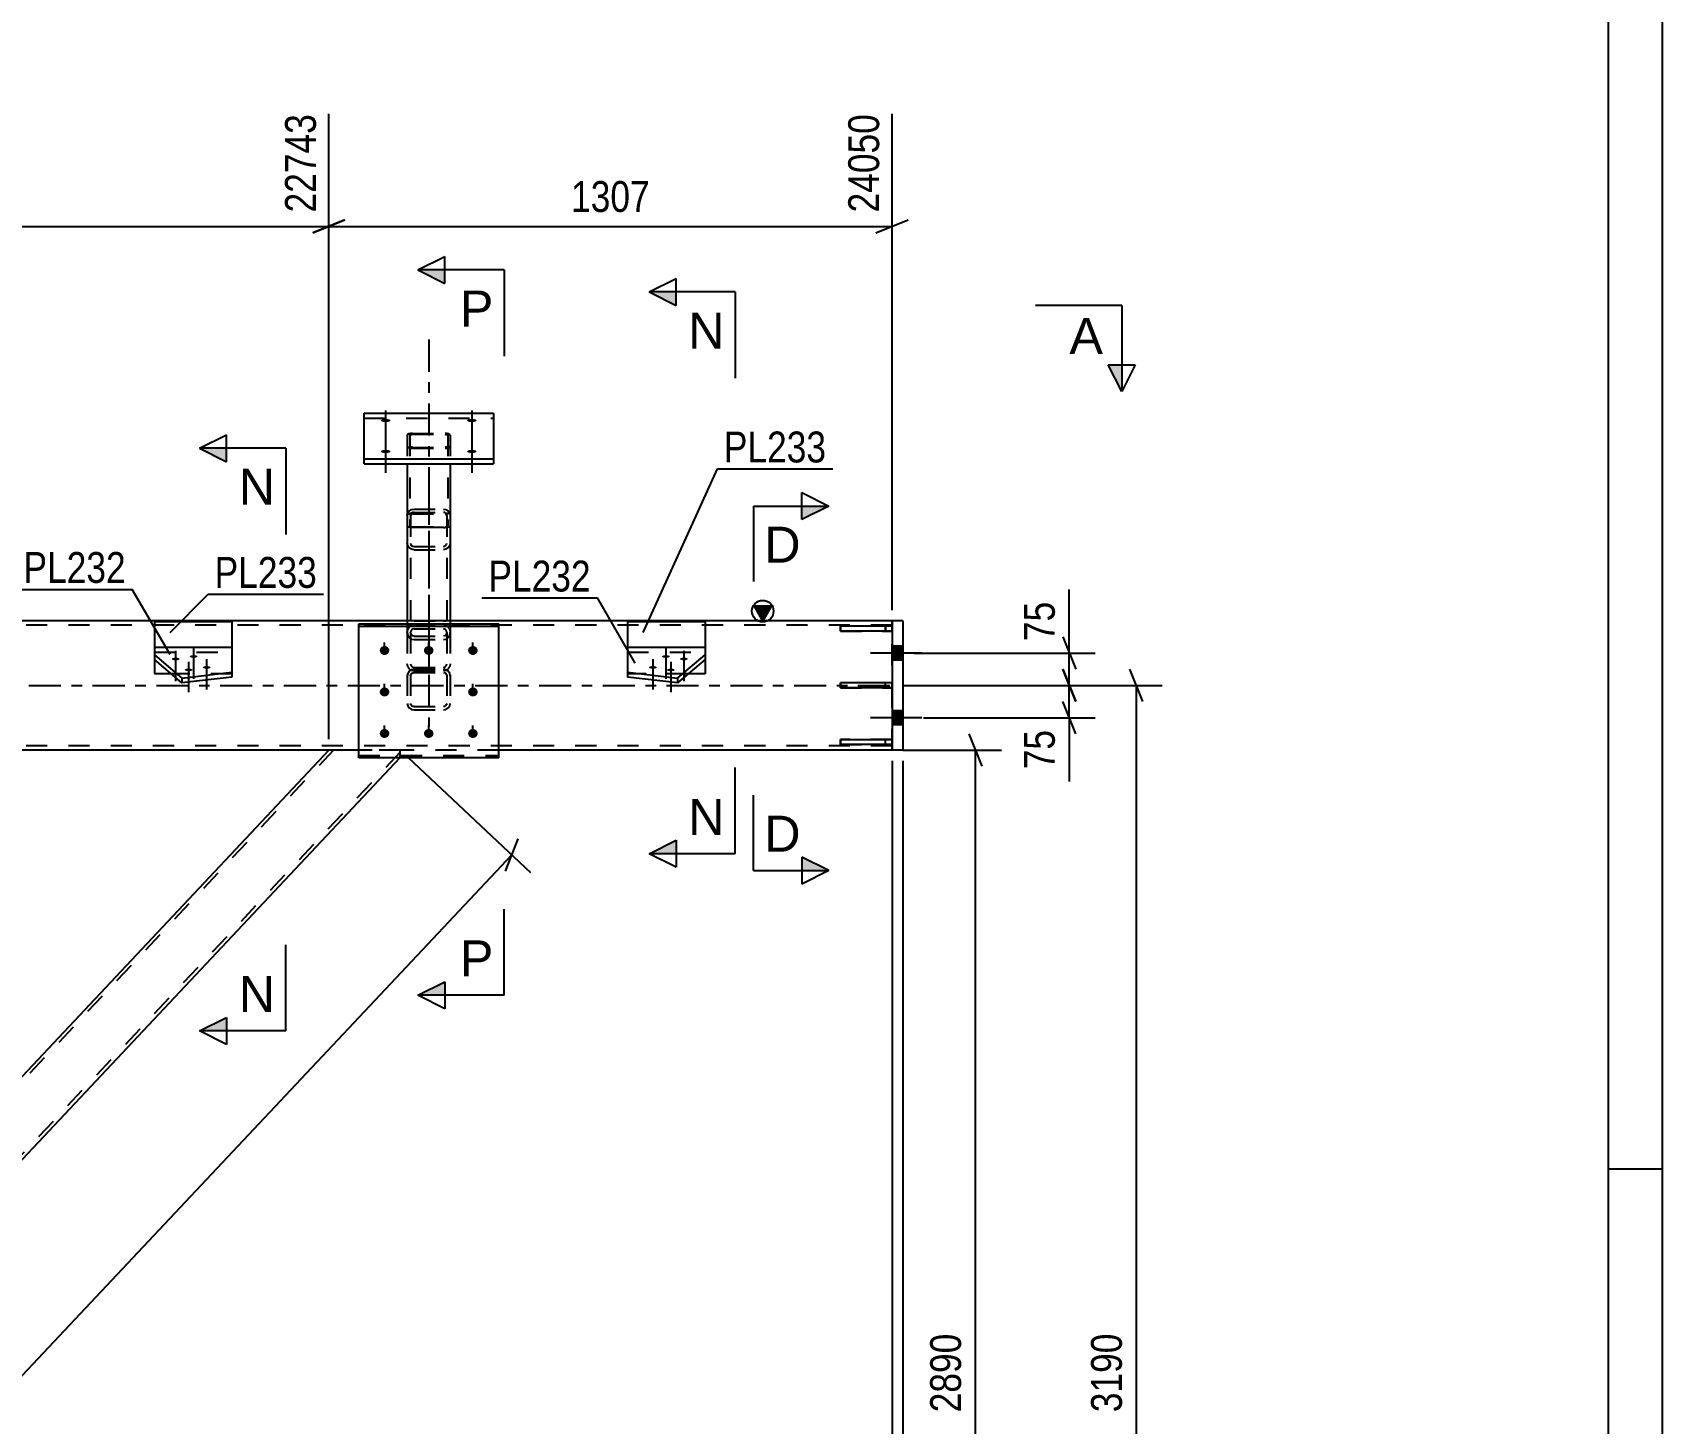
# Model space of a CAD drawing. Header units: millimetres. Extents: x -174 to 1015, y -641 to 200.
# Drawn here: x 864.1 to 1015.4, y -68.5 to 60.6 of the extents above; entities that cross this region are included whole.
import ezdxf

# ---------------------------------------------------------------- set-up
doc = ezdxf.new("R2010")
doc.units = ezdxf.units.MM
doc.linetypes.add('DXK_LINE_DOT2', pattern=[3.9198, 1.9599, -1.9599])
doc.linetypes.add('DXK_LINE_DOT3', pattern=[5.9187, 2.979, -0.9799, 0.9799, -0.9799])
doc.styles.add('Arial', font='ARIAL.TTF', dxfattribs={"height": 0.2})
doc.styles.add('Arial Narrow', font='ARIALN.TTF', dxfattribs={"height": 0.2})

# ---------------------------------------------------------------- blocks, each defined once
blk = doc.blocks.new('Unknown-814735029-1163')
at = {"color": 5, "linetype": 'Continuous'}
for p, q in [((1015.39, -640.88), (1015.39, 200.12)), ((1010.39, -635.88), (1010.39, 195.12)), ((1015.39, -44.88), (1010.39, -44.88))]:
    blk.add_line(p, q, dxfattribs=at)
blk = doc.blocks.new('Bolt-814735029-5275 - 5257')
at = {"linetype": 'Continuous'}
for points in [[(943.9, 3.66), (943.9, 2.34), (944.9, 2.34), (944.9, 3.66)], [(943.9, 3.66), (943.9, 2.34), (944.9, 2.34), (944.9, 3.66)], [(943.9, -2.34), (943.9, -3.66), (944.9, -3.66), (944.9, -2.34)], [(943.9, -2.34), (943.9, -3.66), (944.9, -3.66), (944.9, -2.34)]]:
    blk.add_hatch(color=1, dxfattribs=at).paths.add_polyline_path(points)
at = {"color": 1, "linetype": 'Continuous'}
for p, q in [((944.9, 3.66), (943.9, 3.66)), ((944.9, 3.66), (943.9, 3.66)), ((946.66, 3), (941.9, 3)), ((946.66, 3), (941.9, 3)), ((944.9, 2.34), (943.9, 2.34)), ((944.9, 2.34), (943.9, 2.34)), ((946.66, -3), (941.9, -3)), ((946.66, -3), (941.9, -3)), ((944.9, -2.34), (943.9, -2.34)), ((944.9, -2.34), (943.9, -2.34)), ((944.9, -3.66), (943.9, -3.66)), ((944.9, -3.66), (943.9, -3.66))]:
    blk.add_line(p, q, dxfattribs=at)
blk = doc.blocks.new('Part-814735029-5341 - 5257')
at = {"linetype": 'Continuous'}
blk.add_hatch(color=2, dxfattribs=at).paths.add_polyline_path([(931.9, 6), (931.1, 7.4), (932.7, 7.4)])
at = {"color": 2, "linetype": 'Continuous'}
for p, q in [((931.9, 6), (931.1, 7.4)), ((931.1, 7.4), (932.7, 7.4)), ((932.7, 7.4), (931.9, 6)), ((943.9, 6), (-18.1, 6)), ((894.4, -6), (667.4, -6)), ((943.9, -6), (907.4, -6))]:
    blk.add_line(p, q, dxfattribs=at)
at = {"color": 7, "linetype": 'DXK_LINE_DOT2'}
for p, q in [((943.9, 5.6), (-18.1, 5.6)), ((943.9, -6), (943.9, 6)), ((943.9, -5.6), (-18.1, -5.6)), ((907.4, -6), (894.4, -6))]:
    blk.add_line(p, q, dxfattribs=at)
at = {"color": 7, "linetype": 'DXK_LINE_DOT3'}
blk.add_line((-18.1, 0), (943.9, 0), dxfattribs=at)
at = {"color": 2, "linetype": 'Continuous'}
blk.add_circle((931.9, 6.9), 1, dxfattribs=at)
blk = doc.blocks.new('Part-814735029-5342 - 5257')
at = {"color": 7, "linetype": 'DXK_LINE_DOT2'}
for p, q in [((943.9, -5.01), (939.1, -5.01)), ((939.1, -5.01), (939.1, -5.49)), ((939.1, -5.49), (943.9, -5.49)), ((943.3, -5.49), (943.3, -5.01)), ((943.9, -5.49), (943.9, -5.01))]:
    blk.add_line(p, q, dxfattribs=at)
blk = doc.blocks.new('Bolt-814735029-5278 - 5257')
at = {"linetype": 'Continuous'}
for points in [[(896.9, 24.44), (896.81, 24.44), (896.72, 24.45), (896.64, 24.47), (896.57, 24.49), (896.52, 24.52), (896.48, 24.54), (896.46, 24.57), (896.46, 24.61), (896.48, 24.64), (896.52, 24.67), (896.57, 24.69), (896.64, 24.71), (896.72, 24.73), (896.81, 24.74), (896.9, 24.74), (896.99, 24.74), (897.08, 24.73), (897.16, 24.71), (897.23, 24.69), (897.28, 24.67), (897.32, 24.64), (897.34, 24.61), (897.34, 24.57), (897.32, 24.54), (897.28, 24.52), (897.23, 24.49), (897.16, 24.47), (897.08, 24.45), (896.99, 24.44)], [(896.9, 21.57), (896.81, 21.57), (896.72, 21.58), (896.64, 21.6), (896.57, 21.62), (896.52, 21.64), (896.48, 21.67), (896.46, 21.7), (896.46, 21.73), (896.48, 21.76), (896.52, 21.79), (896.57, 21.82), (896.64, 21.84), (896.72, 21.85), (896.81, 21.86), (896.9, 21.87), (896.99, 21.86), (897.08, 21.85), (897.16, 21.84), (897.23, 21.82), (897.28, 21.79), (897.32, 21.76), (897.34, 21.73), (897.34, 21.7), (897.32, 21.67), (897.28, 21.64), (897.23, 21.62), (897.16, 21.6), (897.08, 21.58), (896.99, 21.57)]]:
    blk.add_hatch(color=1, dxfattribs=at).paths.add_polyline_path(points)
at = {"color": 1, "linetype": 'Continuous'}
for p, q in [((896.9, 25.53), (896.9, 22.6)), ((896.9, 22.66), (896.9, 19.73))]:
    blk.add_line(p, q, dxfattribs=at)
blk = doc.blocks.new('Part-814735029-5343 - 5257')
at = {"color": 7, "linetype": 'DXK_LINE_DOT2'}
for p, q in [((943.9, 5.51), (939.1, 5.51)), ((939.1, 5.51), (939.1, 5.03)), ((939.1, 5.03), (943.9, 5.03)), ((943.3, 5.51), (943.3, 5.03)), ((943.9, 5.03), (943.9, 5.51))]:
    blk.add_line(p, q, dxfattribs=at)
blk = doc.blocks.new('Bolt-814735029-5279 - 5257')
at = {"linetype": 'Continuous'}
for points in [[(896.8, 3.66), (896.89, 3.65), (896.98, 3.63), (897.06, 3.58), (897.13, 3.53), (897.18, 3.46), (897.22, 3.38), (897.24, 3.29), (897.24, 3.21), (897.22, 3.12), (897.18, 3.04), (897.13, 2.97), (897.06, 2.92), (896.98, 2.87), (896.89, 2.85), (896.8, 2.84), (896.71, 2.85), (896.62, 2.87), (896.54, 2.92), (896.47, 2.97), (896.42, 3.04), (896.38, 3.12), (896.36, 3.21), (896.36, 3.29), (896.38, 3.38), (896.42, 3.46), (896.47, 3.53), (896.54, 3.58), (896.62, 3.63), (896.71, 3.65)], [(900.9, 3.66), (900.99, 3.65), (901.08, 3.63), (901.16, 3.58), (901.23, 3.53), (901.28, 3.46), (901.32, 3.38), (901.34, 3.29), (901.34, 3.21), (901.32, 3.12), (901.28, 3.04), (901.23, 2.97), (901.16, 2.92), (901.08, 2.87), (900.99, 2.85), (900.9, 2.84), (900.81, 2.85), (900.72, 2.87), (900.64, 2.92), (900.57, 2.97), (900.52, 3.04), (900.48, 3.12), (900.46, 3.21), (900.46, 3.29), (900.48, 3.38), (900.52, 3.46), (900.57, 3.53), (900.64, 3.58), (900.72, 3.63), (900.81, 3.65)], [(905, 3.66), (905.09, 3.65), (905.18, 3.63), (905.26, 3.58), (905.33, 3.53), (905.38, 3.46), (905.42, 3.38), (905.44, 3.29), (905.44, 3.21), (905.42, 3.12), (905.38, 3.04), (905.33, 2.97), (905.26, 2.92), (905.18, 2.87), (905.09, 2.85), (905, 2.84), (904.91, 2.85), (904.82, 2.87), (904.74, 2.92), (904.67, 2.97), (904.62, 3.04), (904.58, 3.12), (904.56, 3.21), (904.56, 3.29), (904.58, 3.38), (904.62, 3.46), (904.67, 3.53), (904.74, 3.58), (904.82, 3.63), (904.91, 3.65)], [(896.8, -0.19), (896.89, -0.2), (896.98, -0.22), (897.06, -0.27), (897.13, -0.33), (897.18, -0.4), (897.22, -0.47), (897.24, -0.56), (897.24, -0.65), (897.22, -0.73), (897.18, -0.81), (897.13, -0.88), (897.06, -0.94), (896.98, -0.98), (896.89, -1.01), (896.8, -1.02), (896.71, -1.01), (896.62, -0.98), (896.54, -0.94), (896.47, -0.88), (896.42, -0.81), (896.38, -0.73), (896.36, -0.65), (896.36, -0.56), (896.38, -0.47), (896.42, -0.4), (896.47, -0.33), (896.54, -0.27), (896.62, -0.22), (896.71, -0.2)], [(905, -0.19), (905.09, -0.2), (905.18, -0.22), (905.26, -0.27), (905.33, -0.33), (905.38, -0.4), (905.42, -0.47), (905.44, -0.56), (905.44, -0.65), (905.42, -0.73), (905.38, -0.81), (905.33, -0.88), (905.26, -0.94), (905.18, -0.98), (905.09, -1.01), (905, -1.02), (904.91, -1.01), (904.82, -0.98), (904.74, -0.94), (904.67, -0.88), (904.62, -0.81), (904.58, -0.73), (904.56, -0.65), (904.56, -0.56), (904.58, -0.47), (904.62, -0.4), (904.67, -0.33), (904.74, -0.27), (904.82, -0.22), (904.91, -0.2)], [(896.8, -4.04), (896.89, -4.05), (896.98, -4.08), (897.06, -4.12), (897.13, -4.18), (897.18, -4.25), (897.22, -4.33), (897.24, -4.41), (897.24, -4.5), (897.22, -4.58), (897.18, -4.66), (897.13, -4.73), (897.06, -4.79), (896.98, -4.83), (896.89, -4.86), (896.8, -4.87), (896.71, -4.86), (896.62, -4.83), (896.54, -4.79), (896.47, -4.73), (896.42, -4.66), (896.38, -4.58), (896.36, -4.5), (896.36, -4.41), (896.38, -4.33), (896.42, -4.25), (896.47, -4.18), (896.54, -4.12), (896.62, -4.08), (896.71, -4.05)], [(900.9, -4.04), (900.99, -4.05), (901.08, -4.08), (901.16, -4.12), (901.23, -4.18), (901.28, -4.25), (901.32, -4.33), (901.34, -4.41), (901.34, -4.5), (901.32, -4.58), (901.28, -4.66), (901.23, -4.73), (901.16, -4.79), (901.08, -4.83), (900.99, -4.86), (900.9, -4.87), (900.81, -4.86), (900.72, -4.83), (900.64, -4.79), (900.57, -4.73), (900.52, -4.66), (900.48, -4.58), (900.46, -4.5), (900.46, -4.41), (900.48, -4.33), (900.52, -4.25), (900.57, -4.18), (900.64, -4.12), (900.72, -4.08), (900.81, -4.05)], [(905, -4.04), (905.09, -4.05), (905.18, -4.08), (905.26, -4.12), (905.33, -4.18), (905.38, -4.25), (905.42, -4.33), (905.44, -4.41), (905.44, -4.5), (905.42, -4.58), (905.38, -4.66), (905.33, -4.73), (905.26, -4.79), (905.18, -4.83), (905.09, -4.86), (905, -4.87), (904.91, -4.86), (904.82, -4.83), (904.74, -4.79), (904.67, -4.73), (904.62, -4.66), (904.58, -4.58), (904.56, -4.5), (904.56, -4.41), (904.58, -4.33), (904.62, -4.25), (904.67, -4.18), (904.74, -4.12), (904.82, -4.08), (904.91, -4.05)]]:
    blk.add_hatch(color=1, dxfattribs=at).paths.add_polyline_path(points)
at = {"color": 1, "linetype": 'Continuous'}
for p, q in [((896.8, 2.85), (896.8, 3.99)), ((900.9, 2.85), (900.9, 3.99)), ((905, 2.85), (905, 3.99)), ((896.8, -1), (896.8, 0.14)), ((905, -1), (905, 0.14)), ((896.8, -4.85), (896.8, -3.72)), ((900.9, -4.85), (900.9, -3.72)), ((905, -4.85), (905, -3.72))]:
    blk.add_line(p, q, dxfattribs=at)
blk = doc.blocks.new('Part-814735029-5368 - 5257')
at = {"color": 2, "linetype": 'Continuous'}
for p, q in [((894.4, 5.72), (907.4, 5.72)), ((894.4, -6.71), (894.4, 5.72)), ((894.4, 5.51), (907.4, 5.51)), ((907.4, -6.71), (907.4, 5.72)), ((907.4, -6.71), (894.4, -6.71))]:
    blk.add_line(p, q, dxfattribs=at)
at = {"color": 7, "linetype": 'DXK_LINE_DOT2'}
blk.add_line((894.4, -6.49), (907.4, -6.49), dxfattribs=at)
blk = doc.blocks.new('Part-814735029-5344 - 5257')
at = {"color": 7, "linetype": 'DXK_LINE_DOT2'}
for p, q in [((943.9, 0.25), (939.1, 0.25)), ((939.1, 0.25), (939.1, -0.23)), ((943.3, -0.23), (943.3, 0.25)), ((943.9, -0.23), (943.9, 0.25)), ((939.1, -0.23), (943.9, -0.23))]:
    blk.add_line(p, q, dxfattribs=at)
blk = doc.blocks.new('Part-814735029-5345 - 5257')
at = {"color": 2, "linetype": 'Continuous'}
for p, q in [((939.1, -5.01), (943.9, -5.01)), ((939.1, -5.49), (939.1, -5.01)), ((943.9, -5.49), (939.1, -5.49)), ((943.9, -5.01), (943.9, -5.49))]:
    blk.add_line(p, q, dxfattribs=at)
at = {"color": 7, "linetype": 'DXK_LINE_DOT2'}
blk.add_line((943.3, -5.49), (943.3, -5.01), dxfattribs=at)
blk = doc.blocks.new('Part-814735029-5346 - 5257')
at = {"color": 2, "linetype": 'Continuous'}
for p, q in [((943.9, 5.51), (939.1, 5.51)), ((939.1, 5.03), (939.1, 5.51)), ((943.9, 5.03), (939.1, 5.03)), ((943.9, 5.51), (943.9, 5.03))]:
    blk.add_line(p, q, dxfattribs=at)
at = {"color": 7, "linetype": 'DXK_LINE_DOT2'}
blk.add_line((943.3, 5.03), (943.3, 5.51), dxfattribs=at)
blk = doc.blocks.new('Part-814735029-5347 - 5257')
at = {"color": 2, "linetype": 'Continuous'}
for p, q in [((943.9, 0.25), (939.1, 0.25)), ((939.1, -0.23), (939.1, 0.25)), ((943.9, 0.25), (943.9, -0.23)), ((943.9, -0.23), (939.1, -0.23))]:
    blk.add_line(p, q, dxfattribs=at)
at = {"color": 7, "linetype": 'DXK_LINE_DOT2'}
blk.add_line((943.3, -0.23), (943.3, 0.25), dxfattribs=at)
blk = doc.blocks.new('Part-814735029-5365 - 5257')
at = {"color": 2, "linetype": 'Continuous'}
for p, q in [((875.44, 5.89), (875.44, 3.53)), ((882.64, 5.89), (875.44, 5.89)), ((882.64, 5.89), (882.64, 3.53)), ((875.44, 2.4), (875.44, 1.09)), ((876.99, 1.09), (875.44, 1.09))]:
    blk.add_line(p, q, dxfattribs=at)
at = {"color": 7, "linetype": 'DXK_LINE_DOT2'}
for p, q in [((875.44, 3.53), (875.44, 2.4)), ((882.64, 3.53), (882.64, 1.09)), ((882.64, 1.09), (876.99, 1.09))]:
    blk.add_line(p, q, dxfattribs=at)
blk = doc.blocks.new('Part-814735029-5369 - 5257')
at = {"color": 7, "linetype": 'DXK_LINE_DOT3'}
blk.add_line((900.9, 17.9), (900.9, 0.7), dxfattribs=at)
at = {"color": 7, "linetype": 'DXK_LINE_DOT2'}
for p, q in [((898.9, 15.76), (898.95, 15.99)), ((898.9, 15.76), (898.9, 14.81)), ((898.95, 15.99), (899.09, 16.19)), ((899.09, 16.19), (899.29, 16.32)), ((899.24, 15.88), (899.22, 15.76)), ((899.22, 15.76), (899.22, 4.93)), ((899.31, 15.98), (899.24, 15.88)), ((899.29, 16.32), (899.54, 16.36)), ((899.42, 16.04), (899.31, 15.98)), ((899.54, 16.06), (899.42, 16.04)), ((899.54, 16.36), (902.26, 16.36)), ((899.54, 16.06), (902.26, 16.06)), ((902.26, 16.36), (902.5, 16.32)), ((902.38, 16.04), (902.26, 16.06)), ((902.49, 15.98), (902.38, 16.04)), ((902.55, 15.88), (902.49, 15.98)), ((902.5, 16.32), (902.71, 16.19)), ((902.58, 15.76), (902.55, 15.88)), ((902.58, 15.76), (902.58, 4.93)), ((902.71, 16.19), (902.85, 15.99)), ((902.85, 15.99), (902.9, 15.76)), ((902.9, 15.76), (902.9, 14.81)), ((898.95, 12.98), (898.9, 13.21)), ((899.09, 12.78), (898.95, 12.98)), ((899.29, 12.65), (899.09, 12.78)), ((899.22, 13.21), (899.24, 13.09)), ((899.24, 13.09), (899.31, 12.99)), ((899.54, 12.6), (899.29, 12.65)), ((899.31, 12.99), (899.42, 12.93)), ((899.42, 12.93), (899.54, 12.91)), ((899.54, 12.91), (902.26, 12.91)), ((899.54, 12.6), (902.26, 12.6)), ((902.26, 12.91), (902.38, 12.93)), ((902.5, 12.65), (902.26, 12.6)), ((902.38, 12.93), (902.49, 12.99)), ((902.49, 12.99), (902.5, 13.02)), ((902.5, 13.02), (902.55, 13.09)), ((902.71, 12.78), (902.5, 12.65)), ((902.55, 13.09), (902.58, 13.21)), ((902.85, 12.98), (902.71, 12.78)), ((902.9, 13.21), (902.85, 12.98)), ((902.9, 6), (898.9, 6)), ((898.9, 6), (898.9, 4.93)), ((898.9, 4.93), (898.95, 4.67)), ((899.24, 4.8), (899.22, 4.93)), ((899.54, 6), (899.29, 6)), ((899.54, 4.59), (899.42, 4.62)), ((899.54, 6), (902.26, 6)), ((899.54, 4.59), (902.26, 4.59)), ((902.26, 6), (902.5, 6)), ((902.38, 4.62), (902.26, 4.59)), ((902.58, 4.93), (902.55, 4.8)), ((902.85, 4.67), (902.9, 4.93)), ((902.9, 6), (902.9, 4.93)), ((899.29, 4.31), (899.54, 4.25)), ((899.54, 4.25), (902.26, 4.25)), ((902.26, 4.25), (902.5, 4.31))]:
    blk.add_line(p, q, dxfattribs=at)
at = {"color": 2, "linetype": 'Continuous'}
for p, q in [((898.9, 14.81), (898.9, 6)), ((902.9, 14.81), (902.9, 6))]:
    blk.add_line(p, q, dxfattribs=at)
at = {"color": 7, "linetype": 'DXK_LINE_DOT2'}
for centre, radius, start, end in [((899.57, 4.91), 0.662, 200.7614, 245.6834), ((899.55, 4.92), 0.331, 200.7614, 245.6834), ((902.25, 4.92), 0.331, 294.3166, 339.2386), ((902.23, 4.91), 0.662, 294.3166, 339.2386)]:
    blk.add_arc(centre, radius, start, end, dxfattribs=at)
blk = doc.blocks.new('Part-814735029-5415 - 5257')
at = {"color": 7, "linetype": 'DXK_LINE_DOT3'}
blk.add_line((900.9, 6.89), (900.9, -3.8), dxfattribs=at)
at = {"color": 7, "linetype": 'DXK_LINE_DOT2'}
for p, q in [((898.9, 4.92), (898.95, 5.18)), ((898.9, 4.92), (898.9, -1.66)), ((899.24, 5.05), (899.22, 4.92)), ((899.22, 4.92), (899.22, -1.66)), ((899.29, 5.55), (899.54, 5.6)), ((899.54, 5.26), (899.42, 5.23)), ((899.54, 5.6), (902.26, 5.6)), ((899.54, 5.26), (902.26, 5.26)), ((902.26, 5.6), (902.5, 5.55)), ((902.38, 5.23), (902.26, 5.26)), ((902.58, 4.92), (902.55, 5.05)), ((902.58, 4.92), (902.58, -1.66)), ((902.85, 5.18), (902.9, 4.92)), ((902.9, 4.92), (902.9, -1.66)), ((898.95, 1.76), (898.9, 2.02)), ((899.22, 2.02), (899.24, 1.89)), ((899.42, 1.71), (899.54, 1.68)), ((899.54, 1.68), (902.26, 1.68)), ((902.26, 1.68), (902.38, 1.71)), ((902.55, 1.89), (902.58, 2.02)), ((902.9, 2.02), (902.85, 1.76)), ((898.95, 1.12), (898.9, 0.89)), ((899.09, 1.32), (898.95, 1.12)), ((899.29, 1.45), (899.09, 1.32)), ((899.22, 0.89), (899.24, 1.01)), ((899.24, 1.01), (899.31, 1.11)), ((899.54, 1.5), (899.29, 1.45)), ((899.54, 1.34), (899.29, 1.4)), ((899.31, 1.11), (899.42, 1.17)), ((899.42, 1.17), (899.54, 1.2)), ((899.54, 1.5), (902.26, 1.5)), ((899.54, 1.34), (902.26, 1.34)), ((899.54, 1.2), (902.26, 1.2)), ((902.5, 1.45), (902.26, 1.5)), ((902.5, 1.4), (902.26, 1.34)), ((902.26, 1.2), (902.38, 1.17)), ((902.38, 1.17), (902.49, 1.11)), ((902.49, 1.11), (902.55, 1.01)), ((902.71, 1.32), (902.5, 1.45)), ((902.55, 1.01), (902.58, 0.89)), ((902.85, 1.12), (902.71, 1.32)), ((902.9, 0.89), (902.85, 1.12)), ((898.9, -1.66), (898.95, -1.89)), ((898.95, -1.89), (899.09, -2.09)), ((899.09, -2.09), (899.29, -2.22)), ((899.24, -1.78), (899.22, -1.66)), ((899.31, -1.87), (899.24, -1.78)), ((899.29, -2.22), (899.54, -2.26)), ((899.42, -1.94), (899.31, -1.87)), ((899.54, -1.96), (899.42, -1.94)), ((899.54, -1.96), (902.26, -1.96)), ((899.54, -2.26), (902.26, -2.26)), ((902.38, -1.94), (902.26, -1.96)), ((902.26, -2.26), (902.5, -2.22)), ((902.49, -1.87), (902.38, -1.94)), ((902.55, -1.78), (902.49, -1.87)), ((902.5, -2.22), (902.71, -2.09)), ((902.58, -1.66), (902.55, -1.78)), ((902.71, -2.09), (902.85, -1.89)), ((902.85, -1.89), (902.9, -1.66))]:
    blk.add_line(p, q, dxfattribs=at)
for centre, radius, start, end in [((899.57, 4.95), 0.662, 114.32, 159.2417), ((899.55, 4.93), 0.331, 114.32, 159.2417), ((902.24, 4.93), 0.331, 20.7583, 65.68), ((902.23, 4.95), 0.662, 20.7583, 65.68), ((899.57, 2), 0.662, 200.7583, 245.68), ((899.55, 2.01), 0.331, 200.7583, 245.68), ((902.24, 2.01), 0.331, 294.32, 339.2417), ((902.23, 2), 0.662, 294.32, 339.2417)]:
    blk.add_arc(centre, radius, start, end, dxfattribs=at)
blk = doc.blocks.new('Part-814735029-5870 - 5257')
at = {"color": 2, "linetype": 'Continuous'}
for p, q in [((919.35, 5.89), (919.35, 3.53)), ((926.55, 5.89), (919.35, 5.89)), ((926.55, 5.89), (926.55, 3.53)), ((926.55, 2.4), (926.55, 1.09)), ((926.55, 1.09), (925, 1.09))]:
    blk.add_line(p, q, dxfattribs=at)
at = {"color": 7, "linetype": 'DXK_LINE_DOT2'}
for p, q in [((919.35, 3.53), (919.35, 1.09)), ((926.55, 3.53), (926.55, 2.4)), ((925, 1.09), (919.35, 1.09))]:
    blk.add_line(p, q, dxfattribs=at)
blk = doc.blocks.new('Part-814735029-5494 - 5257')
at = {"color": 7, "linetype": 'DXK_LINE_DOT2'}
for p, q in [((892.07, -6), (783.54, -121.41)), ((898.26, -6), (891.63, -6)), ((898.26, -6.66), (898.26, -6)), ((898.26, -6.19), (789.73, -121.6)), ((898.26, -6.66), (898.21, -6.71)), ((840.9, -59.95), (837.28, -63.8)), ((790.17, -121.6), (783.54, -121.6))]:
    blk.add_line(p, q, dxfattribs=at)
at = {"color": 2, "linetype": 'Continuous'}
for p, q in [((891.63, -6), (840.9, -59.95)), ((898.21, -6.71), (790.17, -121.6)), ((837.28, -63.8), (783.54, -120.94)), ((783.54, -121.6), (783.54, -120.94))]:
    blk.add_line(p, q, dxfattribs=at)
blk = doc.blocks.new('Part-814735029-7439 - 5257')
at = {"color": 7, "linetype": 'DXK_LINE_DOT3'}
blk.add_line((900.9, 32.1), (900.9, 5.93), dxfattribs=at)
at = {"color": 7, "linetype": 'DXK_LINE_DOT2'}
for p, q in [((898.94, 23.29), (898.9, 23.23)), ((898.9, 23.23), (898.9, 20.58)), ((899.04, 23.34), (898.94, 23.29)), ((899.2, 23.38), (899.04, 23.34)), ((899.14, 23.23), (899.16, 23.26)), ((899.14, 23.23), (899.14, 14.81)), ((899.16, 23.26), (899.21, 23.28)), ((899.38, 23.39), (899.2, 23.38)), ((899.21, 23.28), (899.29, 23.3)), ((899.29, 23.3), (899.38, 23.31)), ((899.38, 23.39), (902.42, 23.39)), ((899.38, 23.31), (902.42, 23.31)), ((902.6, 23.38), (902.42, 23.39)), ((902.42, 23.31), (902.51, 23.3)), ((902.51, 23.3), (902.59, 23.28)), ((902.59, 23.28), (902.64, 23.26)), ((902.76, 23.34), (902.6, 23.38)), ((902.64, 23.26), (902.66, 23.23)), ((902.66, 23.23), (902.66, 14.81)), ((902.86, 23.29), (902.76, 23.34)), ((902.9, 23.23), (902.86, 23.29)), ((902.9, 23.23), (902.9, 20.58)), ((898.9, 22.19), (898.94, 22.12)), ((898.94, 22.12), (899.04, 22.07)), ((899.04, 22.07), (899.2, 22.03)), ((899.16, 22.15), (899.14, 22.19)), ((899.21, 22.13), (899.16, 22.15)), ((899.2, 22.03), (899.38, 22.02)), ((899.29, 22.11), (899.21, 22.13)), ((899.38, 22.1), (899.29, 22.11)), ((899.38, 22.1), (902.42, 22.1)), ((899.38, 22.02), (902.42, 22.02)), ((902.51, 22.11), (902.42, 22.1)), ((902.42, 22.02), (902.6, 22.03)), ((902.59, 22.13), (902.51, 22.11)), ((902.64, 22.15), (902.59, 22.13)), ((902.6, 22.03), (902.76, 22.07)), ((902.66, 22.19), (902.64, 22.15)), ((902.76, 22.07), (902.86, 22.12)), ((902.86, 22.12), (902.9, 22.19)), ((898.9, 15.85), (898.94, 15.91)), ((898.94, 15.91), (899.04, 15.97)), ((899.04, 15.97), (899.2, 16)), ((899.16, 15.88), (899.14, 15.85)), ((899.21, 15.91), (899.16, 15.88)), ((899.2, 16), (899.38, 16.01)), ((899.29, 15.93), (899.21, 15.91)), ((899.38, 15.93), (899.29, 15.93)), ((899.38, 16.01), (902.42, 16.01)), ((899.38, 15.93), (902.42, 15.93)), ((902.42, 16.01), (902.6, 16)), ((902.51, 15.93), (902.42, 15.93)), ((902.59, 15.91), (902.51, 15.93)), ((902.59, 15.91), (902.6, 15.9)), ((902.6, 16), (902.76, 15.97)), ((902.6, 15.9), (902.64, 15.88)), ((902.66, 15.85), (902.64, 15.88)), ((902.76, 15.97), (902.86, 15.91)), ((902.86, 15.91), (902.9, 15.85)), ((899.14, 14.81), (899.16, 14.78)), ((899.16, 14.78), (899.21, 14.75)), ((899.21, 14.75), (899.29, 14.73)), ((899.29, 14.73), (899.38, 14.73)), ((899.38, 14.73), (902.42, 14.73)), ((899.54, 14.65), (899.54, 14.65)), ((902.26, 14.65), (902.26, 14.65)), ((902.42, 14.73), (902.51, 14.73)), ((902.51, 14.73), (902.59, 14.75)), ((902.59, 14.75), (902.64, 14.78)), ((902.64, 14.78), (902.66, 14.81))]:
    blk.add_line(p, q, dxfattribs=at)
at = {"color": 2, "linetype": 'Continuous'}
for p, q in [((898.9, 20.58), (898.9, 14.81)), ((902.9, 20.58), (902.9, 14.81)), ((898.94, 14.75), (898.9, 14.81)), ((899.04, 14.69), (898.94, 14.75)), ((899.2, 14.66), (899.04, 14.69)), ((899.38, 14.65), (899.2, 14.66)), ((899.54, 14.65), (899.38, 14.65)), ((902.26, 14.65), (899.54, 14.65)), ((902.26, 14.65), (902.42, 14.65)), ((902.6, 14.66), (902.42, 14.65)), ((902.76, 14.69), (902.6, 14.66)), ((902.86, 14.75), (902.76, 14.69)), ((902.9, 14.81), (902.86, 14.75))]:
    blk.add_line(p, q, dxfattribs=at)
blk = doc.blocks.new('Part-814735029-5874 - 5257')
at = {"color": 2, "linetype": 'Continuous'}
for p, q in [((894.9, 20.58), (894.9, 25.27)), ((894.9, 25.27), (906.9, 25.27)), ((906.9, 25.27), (906.9, 20.58)), ((894.9, 21.03), (906.9, 21.03)), ((894.9, 20.58), (906.9, 20.58))]:
    blk.add_line(p, q, dxfattribs=at)
at = {"color": 7, "linetype": 'DXK_LINE_DOT2'}
blk.add_line((894.9, 24.82), (906.9, 24.82), dxfattribs=at)
blk = doc.blocks.new('Part-814735029-5585 - 5257')
at = {"color": 2, "linetype": 'Continuous'}
for p, q in [((944.9, 6), (943.9, 6)), ((943.9, 6), (943.9, -6)), ((944.9, 6), (944.9, -6)), ((944.9, -6), (943.9, -6))]:
    blk.add_line(p, q, dxfattribs=at)
blk = doc.blocks.new('Part-814735029-5865 - 5257')
at = {"color": 2, "linetype": 'Continuous'}
for p, q in [((882.64, 3.53), (875.44, 3.53)), ((875.44, 3.53), (875.44, 2.4)), ((882.64, 3.53), (882.64, 0.78)), ((875.44, 2.85), (878, 0.69)), ((878, 0.24), (875.44, 2.4)), ((878, 0.69), (882.64, 1.24)), ((882.64, 0.78), (878, 0.24)), ((878, 0.69), (878, 0.24))]:
    blk.add_line(p, q, dxfattribs=at)
at = {"color": 7, "linetype": 'DXK_LINE_DOT2'}
blk.add_line((875.44, 3.08), (882.64, 3.08), dxfattribs=at)
blk = doc.blocks.new('Bolt-814735029-5866 - 5257')
at = {"linetype": 'Continuous'}
for points in [[(877.41, 2.33), (877.34, 2.34), (877.27, 2.34), (877.2, 2.36), (877.15, 2.37), (877.1, 2.4), (877.07, 2.42), (877.06, 2.44), (877.06, 2.47), (877.07, 2.49), (877.1, 2.52), (877.15, 2.54), (877.2, 2.56), (877.27, 2.57), (877.34, 2.58), (877.41, 2.58), (877.49, 2.58), (877.56, 2.57), (877.63, 2.56), (877.68, 2.54), (877.73, 2.52), (877.76, 2.49), (877.77, 2.47), (877.77, 2.44), (877.76, 2.42), (877.73, 2.4), (877.68, 2.37), (877.63, 2.36), (877.56, 2.34), (877.49, 2.34)], [(878.62, 1.32), (878.55, 1.32), (878.47, 1.33), (878.41, 1.34), (878.35, 1.36), (878.31, 1.38), (878.28, 1.41), (878.26, 1.43), (878.26, 1.46), (878.28, 1.48), (878.31, 1.5), (878.35, 1.53), (878.41, 1.54), (878.47, 1.56), (878.55, 1.56), (878.62, 1.57), (878.7, 1.56), (878.77, 1.56), (878.83, 1.54), (878.89, 1.53), (878.93, 1.5), (878.96, 1.48), (878.98, 1.46), (878.98, 1.43), (878.96, 1.41), (878.93, 1.38), (878.89, 1.36), (878.83, 1.34), (878.77, 1.33), (878.7, 1.32)], [(879.08, 2.57), (879.01, 2.57), (878.93, 2.58), (878.87, 2.59), (878.81, 2.61), (878.77, 2.63), (878.74, 2.65), (878.72, 2.68), (878.72, 2.7), (878.74, 2.73), (878.77, 2.75), (878.81, 2.77), (878.87, 2.79), (878.93, 2.8), (879.01, 2.81), (879.08, 2.81), (879.16, 2.81), (879.23, 2.8), (879.29, 2.79), (879.35, 2.77), (879.39, 2.75), (879.42, 2.73), (879.44, 2.7), (879.44, 2.68), (879.42, 2.65), (879.39, 2.63), (879.35, 2.61), (879.29, 2.59), (879.23, 2.58), (879.16, 2.57)], [(880.29, 1.55), (880.21, 1.56), (880.14, 1.56), (880.08, 1.58), (880.02, 1.59), (879.98, 1.61), (879.95, 1.64), (879.93, 1.66), (879.93, 1.69), (879.95, 1.71), (879.98, 1.74), (880.02, 1.76), (880.08, 1.78), (880.14, 1.79), (880.21, 1.8), (880.29, 1.8), (880.36, 1.8), (880.43, 1.79), (880.5, 1.78), (880.56, 1.76), (880.6, 1.74), (880.63, 1.71), (880.65, 1.69), (880.65, 1.66), (880.63, 1.64), (880.6, 1.61), (880.56, 1.59), (880.5, 1.58), (880.43, 1.56), (880.36, 1.56)]]:
    blk.add_hatch(color=1, dxfattribs=at).paths.add_polyline_path(points)
at = {"color": 1, "linetype": 'Continuous'}
for p, q in [((877.41, 3.21), (877.41, 0.39)), ((879.08, 3.44), (879.08, 0.62)), ((878.62, 2.2), (878.62, -0.62)), ((880.29, 2.43), (880.29, -0.39))]:
    blk.add_line(p, q, dxfattribs=at)
blk = doc.blocks.new('Part-814735029-5867 - 5257')
at = {"color": 2, "linetype": 'Continuous'}
for p, q in [((926.55, 3.53), (919.35, 3.53)), ((919.35, 3.53), (919.35, 0.78)), ((926.55, 3.53), (926.55, 2.4)), ((923.99, 0.69), (926.55, 2.85)), ((926.55, 2.4), (923.99, 0.24)), ((919.35, 1.24), (923.99, 0.69)), ((923.99, 0.24), (919.35, 0.78)), ((923.99, 0.69), (923.99, 0.24))]:
    blk.add_line(p, q, dxfattribs=at)
at = {"color": 7, "linetype": 'DXK_LINE_DOT2'}
blk.add_line((919.35, 3.08), (926.55, 3.08), dxfattribs=at)
blk = doc.blocks.new('Bolt-814735029-5871 - 5257')
at = {"linetype": 'Continuous'}
for points in [[(921.7, 1.55), (921.63, 1.56), (921.56, 1.56), (921.49, 1.58), (921.44, 1.59), (921.39, 1.61), (921.36, 1.64), (921.34, 1.66), (921.34, 1.69), (921.36, 1.71), (921.39, 1.74), (921.44, 1.76), (921.49, 1.78), (921.56, 1.79), (921.63, 1.8), (921.7, 1.8), (921.78, 1.8), (921.85, 1.79), (921.91, 1.78), (921.97, 1.76), (922.01, 1.74), (922.05, 1.71), (922.06, 1.69), (922.06, 1.66), (922.05, 1.64), (922.01, 1.61), (921.97, 1.59), (921.91, 1.58), (921.85, 1.56), (921.78, 1.56)], [(922.91, 2.57), (922.84, 2.57), (922.76, 2.58), (922.7, 2.59), (922.64, 2.61), (922.6, 2.63), (922.57, 2.65), (922.55, 2.68), (922.55, 2.7), (922.57, 2.73), (922.6, 2.75), (922.64, 2.77), (922.7, 2.79), (922.76, 2.8), (922.84, 2.81), (922.91, 2.81), (922.98, 2.81), (923.06, 2.8), (923.12, 2.79), (923.18, 2.77), (923.22, 2.75), (923.25, 2.73), (923.27, 2.7), (923.27, 2.68), (923.25, 2.65), (923.22, 2.63), (923.18, 2.61), (923.12, 2.59), (923.06, 2.58), (922.98, 2.57)], [(923.37, 1.32), (923.3, 1.32), (923.22, 1.33), (923.16, 1.34), (923.1, 1.36), (923.06, 1.38), (923.03, 1.41), (923.01, 1.43), (923.01, 1.46), (923.03, 1.48), (923.06, 1.51), (923.1, 1.53), (923.16, 1.54), (923.22, 1.56), (923.3, 1.56), (923.37, 1.57), (923.44, 1.56), (923.52, 1.56), (923.58, 1.54), (923.64, 1.53), (923.68, 1.51), (923.71, 1.48), (923.73, 1.46), (923.73, 1.43), (923.71, 1.41), (923.68, 1.38), (923.64, 1.36), (923.58, 1.34), (923.52, 1.33), (923.44, 1.32)], [(924.58, 2.33), (924.5, 2.34), (924.43, 2.34), (924.37, 2.36), (924.31, 2.37), (924.27, 2.4), (924.23, 2.42), (924.22, 2.44), (924.22, 2.47), (924.23, 2.5), (924.27, 2.52), (924.31, 2.54), (924.37, 2.56), (924.43, 2.57), (924.5, 2.58), (924.58, 2.58), (924.65, 2.58), (924.72, 2.57), (924.79, 2.56), (924.84, 2.54), (924.89, 2.52), (924.92, 2.5), (924.94, 2.47), (924.94, 2.44), (924.92, 2.42), (924.89, 2.4), (924.84, 2.37), (924.79, 2.36), (924.72, 2.34), (924.65, 2.34)]]:
    blk.add_hatch(color=1, dxfattribs=at).paths.add_polyline_path(points)
at = {"color": 1, "linetype": 'Continuous'}
for p, q in [((922.91, 3.44), (922.91, 0.62)), ((924.58, 3.21), (924.58, 0.39)), ((921.7, 2.43), (921.7, -0.39)), ((923.37, 2.2), (923.37, -0.62))]:
    blk.add_line(p, q, dxfattribs=at)
blk = doc.blocks.new('Bolt-814735029-5891 - 5257')
at = {"linetype": 'Continuous'}
for points in [[(904.9, 24.44), (904.81, 24.44), (904.72, 24.45), (904.64, 24.47), (904.57, 24.49), (904.52, 24.52), (904.48, 24.54), (904.46, 24.57), (904.46, 24.61), (904.48, 24.64), (904.52, 24.67), (904.57, 24.69), (904.64, 24.71), (904.72, 24.73), (904.81, 24.74), (904.9, 24.74), (904.99, 24.74), (905.08, 24.73), (905.16, 24.71), (905.23, 24.69), (905.28, 24.67), (905.32, 24.64), (905.34, 24.61), (905.34, 24.57), (905.32, 24.54), (905.28, 24.52), (905.23, 24.49), (905.16, 24.47), (905.08, 24.45), (904.99, 24.44)], [(904.9, 21.57), (904.81, 21.57), (904.72, 21.58), (904.64, 21.6), (904.57, 21.62), (904.52, 21.64), (904.48, 21.67), (904.46, 21.7), (904.46, 21.73), (904.48, 21.76), (904.52, 21.79), (904.57, 21.82), (904.64, 21.84), (904.72, 21.85), (904.81, 21.86), (904.9, 21.87), (904.99, 21.86), (905.08, 21.85), (905.16, 21.84), (905.23, 21.82), (905.28, 21.79), (905.32, 21.76), (905.34, 21.73), (905.34, 21.7), (905.32, 21.67), (905.28, 21.64), (905.23, 21.62), (905.16, 21.6), (905.08, 21.58), (904.99, 21.57)]]:
    blk.add_hatch(color=1, dxfattribs=at).paths.add_polyline_path(points)
at = {"color": 1, "linetype": 'Continuous'}
for p, q in [((904.9, 25.53), (904.9, 22.6)), ((904.9, 22.66), (904.9, 19.73))]:
    blk.add_line(p, q, dxfattribs=at)
blk = doc.blocks.new('StraightDimension-814735029-6949 - 5257')
at = {"color": 7, "linetype": 'Continuous'}
for p, q in [((790.17, -5), (790.17, 57.54)), ((891.63, -5), (891.63, 53.04)), ((791.67, 43.2), (788.67, 42)), ((790.17, 42.6), (891.63, 42.6)), ((890.13, 42), (893.13, 43.2))]:
    blk.add_line(p, q, dxfattribs=at)
at = {"color": 0, "linetype": 'Continuous'}
blk.add_wipeout([(891.03, 53.64), (886.83, 53.64), (886.83, 43.3), (891.03, 43.3)], dxfattribs=at)
at = {"color": 0}
blk.add_wipeout([(845.16, 43.35), (845.16, 47.55), (836.64, 47.55), (836.64, 43.35)], dxfattribs=at)
at = {"color": 3, "linetype": 'Continuous', "style": 'Arial Narrow'}
blk.add_text('22743', height=2.863, rotation=90.0002, dxfattribs=at).set_placement((890.43, 43.9))
at = {"color": 3, "style": 'Arial Narrow'}
blk.add_text('2537', height=2.863, dxfattribs=at).set_placement((837.24, 43.95))
blk = doc.blocks.new('StraightDimension-814735029-6581 - 5257')
at = {"color": 7, "linetype": 'Continuous'}
for p, q in [((952.25, -7.5), (951.05, -4.5)), ((944.9, -6), (954.05, -6)), ((951.65, -121.6), (951.65, -6)), ((951.05, -120.1), (952.25, -123.1)), ((864.9, -121.6), (954.05, -121.6))]:
    blk.add_line(p, q, dxfattribs=at)
at = {"color": 0}
blk.add_wipeout([(950.9, -59.54), (946.7, -59.54), (946.7, -68.06), (950.9, -68.06)], dxfattribs=at)
at = {"color": 3, "style": 'Arial Narrow'}
blk.add_text('2890', height=2.863, rotation=90.0002, dxfattribs=at).set_placement((950.3, -67.46))
blk = doc.blocks.new('StraightDimension-814735029-6857 - 5257')
at = {"color": 7, "linetype": 'Continuous'}
for p, q in [((943.9, -7), (943.9, -85.35)), ((863.9, -120.6), (863.9, -80.1)), ((865.4, -82.35), (862.4, -83.55)), ((863.9, -82.95), (943.9, -82.95)), ((942.4, -83.55), (945.4, -82.35))]:
    blk.add_line(p, q, dxfattribs=at)
at = {"color": 0}
blk.add_wipeout([(908.16, -82.2), (908.16, -78), (899.64, -78), (899.64, -82.2)], dxfattribs=at)
at = {"color": 3, "style": 'Arial Narrow'}
blk.add_text('2000', height=2.863, dxfattribs=at).set_placement((900.24, -81.6))
blk = doc.blocks.new('StraightDimension-814735029-6009 - 5257')
at = {"color": 7, "linetype": 'Continuous'}
for p, q in [((898.99, -6.69), (910.35, -17.37)), ((908.01, -17.23), (909.2, -14.23)), ((800.18, -131.02), (908.6, -15.73)), ((790.89, -122.29), (801.93, -132.66)), ((800.77, -129.52), (799.59, -132.52))]:
    blk.add_line(p, q, dxfattribs=at)
at = {"color": 0}
blk.add_wipeout([(856.76, -69.76), (853.7, -66.88), (847.87, -73.08), (850.93, -75.96)], dxfattribs=at)
at = {"color": 3, "style": 'Arial Narrow'}
blk.add_text('3957', height=2.863, rotation=46.7591, dxfattribs=at).set_placement((850.91, -75.11))
blk = doc.blocks.new('StraightDimension-814735029-6940 - 5257')
at = {"color": 7, "linetype": 'Continuous'}
for p, q in [((891.63, -5), (891.63, 53.04)), ((943.9, 7), (943.9, 53.04)), ((893.13, 43.2), (890.13, 42)), ((891.63, 42.6), (943.9, 42.6)), ((942.4, 42), (945.4, 43.2))]:
    blk.add_line(p, q, dxfattribs=at)
at = {"color": 0, "linetype": 'Continuous'}
blk.add_wipeout([(943.3, 53.64), (939.1, 53.64), (939.1, 43.3), (943.3, 43.3)], dxfattribs=at)
at = {"color": 0}
blk.add_wipeout([(922.02, 43.35), (922.02, 47.55), (913.51, 47.55), (913.51, 43.35)], dxfattribs=at)
at = {"color": 3, "linetype": 'Continuous', "style": 'Arial Narrow'}
blk.add_text('24050', height=2.863, rotation=90.0002, dxfattribs=at).set_placement((942.7, 43.9))
at = {"color": 3, "style": 'Arial Narrow'}
blk.add_text('1307', height=2.863, dxfattribs=at).set_placement((914.11, 43.95))
blk = doc.blocks.new('StraightDimension-814735029-7268 - 5257')
at = {"color": 7, "linetype": 'Continuous'}
for p, q in [((967.18, -1.49), (965.98, 1.51)), ((944.9, 0.01), (968.98, 0.01)), ((966.58, -127.6), (966.58, 0.01)), ((965.98, -126.1), (967.18, -129.1)), ((864.9, -127.6), (968.98, -127.6))]:
    blk.add_line(p, q, dxfattribs=at)
at = {"color": 0}
blk.add_wipeout([(965.83, -59.54), (961.63, -59.54), (961.63, -68.05), (965.83, -68.05)], dxfattribs=at)
at = {"color": 3, "style": 'Arial Narrow'}
blk.add_text('3190', height=2.863, rotation=90.0002, dxfattribs=at).set_placement((965.23, -67.45))
blk = doc.blocks.new('StraightDimension-814735029-7276 - 5257')
at = {"color": 7, "linetype": 'Continuous'}
blk.add_line((944.9, -7), (944.9, -187.32), dxfattribs=at)
blk = doc.blocks.new('StraightDimension-814735029-27619 - 5257')
at = {"color": 7, "linetype": 'Continuous'}
for p, q in [((959.75, 4.5), (960.95, 1.5)), ((945.94, 3), (962.75, 3)), ((960.95, -1.49), (959.75, 1.51)), ((960.35, 0.01), (960.35, 3)), ((945.94, 0.01), (962.75, 0.01))]:
    blk.add_line(p, q, dxfattribs=at)
at = {"color": 0}
blk.add_wipeout([(959.6, 8.38), (955.4, 8.38), (955.4, 3.52), (959.6, 3.52)], dxfattribs=at)
at = {"color": 7, "linetype": 'Continuous'}
blk.add_line((960.35, 3), (960.35, 8.91), dxfattribs=at)
blk.add_line((960.35, 3), (960.35, 8.91), dxfattribs=at)
at = {"color": 3, "style": 'Arial Narrow'}
blk.add_text('75', height=2.863, rotation=90.0002, dxfattribs=at).set_placement((959, 4.12))
blk = doc.blocks.new('StraightDimension-814735029-27620 - 5257')
at = {"color": 7, "linetype": 'Continuous'}
for p, q in [((959.75, 1.51), (960.95, -1.49)), ((945.94, 0.01), (962.75, 0.01)), ((960.35, -3), (960.35, 0.01)), ((960.95, -4.5), (959.75, -1.5)), ((946.83, -3), (962.75, -3))]:
    blk.add_line(p, q, dxfattribs=at)
at = {"color": 0}
blk.add_wipeout([(959.6, -3.53), (955.4, -3.53), (955.4, -8.38), (959.6, -8.38)], dxfattribs=at)
at = {"color": 7, "linetype": 'Continuous'}
blk.add_line((960.35, -3), (960.35, -8.91), dxfattribs=at)
blk.add_line((960.35, -3), (960.35, -8.91), dxfattribs=at)
at = {"color": 3, "style": 'Arial Narrow'}
blk.add_text('75', height=2.863, rotation=90.0002, dxfattribs=at).set_placement((959, -7.78))
blk = doc.blocks.new('SectionMark-814735029-7350 - 5257')
at = {"linetype": 'Continuous'}
for points in [[(902.4, 38.56), (902.4, 37.31), (899.9, 38.56)], [(902.4, -27.5), (902.4, -28.75), (899.9, -28.75)]]:
    blk.add_hatch(color=6, dxfattribs=at).paths.add_polyline_path(points)
at = {"color": 6, "linetype": 'Continuous'}
for p, q in [((899.9, 38.56), (902.4, 39.81)), ((902.4, 37.31), (902.4, 39.81)), ((907.9, 38.56), (899.9, 38.56)), ((899.9, 38.56), (902.4, 37.31)), ((907.9, 38.56), (907.9, 30.56)), ((907.9, -28.75), (907.9, -20.75)), ((899.9, -28.75), (902.4, -27.5)), ((902.4, -27.5), (902.4, -30)), ((907.9, -28.75), (899.9, -28.75)), ((902.4, -30), (899.9, -28.75))]:
    blk.add_line(p, q, dxfattribs=at)
at = {"color": 0, "linetype": 'Continuous'}
for points in [[(906.9, 33.31), (906.9, 36.81), (903.79, 36.81), (903.79, 33.31)], [(906.9, -27), (906.9, -23.5), (903.79, -23.5), (903.79, -27)]]:
    blk.add_wipeout(points, dxfattribs=at)
at = {"color": 3, "linetype": 'Continuous', "style": 'Arial'}
for p in [(903.79, 33.31), (903.79, -27)]:
    blk.add_text('P', height=3.34, dxfattribs=at).set_placement(p)
blk = doc.blocks.new('SectionMark-814735029-25331 - 5257')
at = {"linetype": 'Continuous'}
for points in [[(923.85, 36.52), (923.85, 35.27), (921.35, 36.52)], [(923.85, -14.37), (923.85, -15.62), (921.35, -15.62)]]:
    blk.add_hatch(color=6, dxfattribs=at).paths.add_polyline_path(points)
at = {"color": 6, "linetype": 'Continuous'}
for p, q in [((921.35, 36.52), (923.85, 37.77)), ((929.35, 36.52), (921.35, 36.52)), ((921.35, 36.52), (923.85, 35.27)), ((923.85, 35.27), (923.85, 37.77)), ((929.35, 36.52), (929.35, 28.52)), ((929.35, -15.62), (929.35, -7.62)), ((921.35, -15.62), (923.85, -14.37)), ((923.85, -14.37), (923.85, -16.87)), ((929.35, -15.62), (921.35, -15.62)), ((923.85, -16.87), (921.35, -15.62))]:
    blk.add_line(p, q, dxfattribs=at)
at = {"color": 0, "linetype": 'Continuous'}
for points in [[(928.35, 31.27), (928.35, 34.77), (924.98, 34.77), (924.98, 31.27)], [(928.35, -13.87), (928.35, -10.37), (924.98, -10.37), (924.98, -13.87)]]:
    blk.add_wipeout(points, dxfattribs=at)
at = {"color": 3, "linetype": 'Continuous', "style": 'Arial'}
for p in [(924.98, 31.27), (924.98, -13.87)]:
    blk.add_text('N', height=3.34, dxfattribs=at).set_placement(p)
blk = doc.blocks.new('Mark-814735029-22010 - 5257')
at = {"color": 0}
blk.add_wipeout([(872.79, 9.52), (872.79, 12.52), (863.29, 12.52), (863.29, 9.52)], dxfattribs=at)
blk.add_wipeout([(872.79, 9.52), (872.79, 12.52), (863.29, 12.52), (863.29, 9.52)], dxfattribs=at)
at = {"color": 30, "linetype": 'Continuous'}
for p in [(862.69, 8.92), (876.89, 2.86)]:
    blk.add_line(p, (873.39, 8.92), dxfattribs=at)
at = {"color": 3, "style": 'Arial Narrow'}
blk.add_text('PL232', height=2.863, dxfattribs=at).set_placement((863.29, 9.52))
blk = doc.blocks.new('Mark-814735029-22015 - 5257')
at = {"color": 0}
blk.add_wipeout([(915.95, 8.72), (915.95, 11.72), (906.44, 11.72), (906.44, 8.72)], dxfattribs=at)
blk.add_wipeout([(915.95, 8.72), (915.95, 11.72), (906.44, 11.72), (906.44, 8.72)], dxfattribs=at)
at = {"color": 30, "linetype": 'Continuous'}
for p in [(905.84, 8.12), (920.05, 2.06)]:
    blk.add_line(p, (916.55, 8.12), dxfattribs=at)
at = {"color": 3, "style": 'Arial Narrow'}
blk.add_text('PL232', height=2.863, dxfattribs=at).set_placement((906.44, 8.72))
blk = doc.blocks.new('Mark-814735029-22018 - 5257')
at = {"color": 0}
blk.add_wipeout([(937.79, 20.7), (937.79, 23.7), (928.29, 23.7), (928.29, 20.7)], dxfattribs=at)
blk.add_wipeout([(937.79, 20.7), (937.79, 23.7), (928.29, 23.7), (928.29, 20.7)], dxfattribs=at)
at = {"color": 30, "linetype": 'Continuous'}
for p, q in [((920.8, 4.92), (927.69, 20.1)), ((927.69, 20.1), (938.39, 20.1))]:
    blk.add_line(p, q, dxfattribs=at)
at = {"color": 3, "style": 'Arial Narrow'}
blk.add_text('PL233', height=2.863, dxfattribs=at).set_placement((928.29, 20.7))
blk = doc.blocks.new('SectionMark-814735029-7356 - 5257')
at = {"color": 6, "linetype": 'Continuous'}
for p, q in [((931.04, 16.65), (931.04, 9.65)), ((931.04, 16.65), (938.04, 16.65)), ((935.54, 17.9), (938.04, 16.65)), ((931.04, -17.18), (931.04, -10.18)), ((931.04, -17.18), (938.04, -17.18)), ((938.04, -17.18), (935.54, -18.43))]:
    blk.add_line(p, q, dxfattribs=at)
at = {"color": 0, "linetype": 'Continuous'}
for points in [[(935.41, 11.4), (935.41, 14.9), (932.04, 14.9), (932.04, 11.4)], [(935.41, -15.43), (935.41, -11.93), (932.04, -11.93), (932.04, -15.43)]]:
    blk.add_wipeout(points, dxfattribs=at)
at = {"linetype": 'Continuous'}
for points in [[(935.54, 15.4), (935.54, 16.65), (938.04, 16.65)], [(935.54, -17.18), (935.54, -15.93), (938.04, -17.18)]]:
    blk.add_hatch(color=6, dxfattribs=at).paths.add_polyline_path(points)
at = {"color": 6, "linetype": 'Continuous'}
for p, q in [((935.54, 15.4), (935.54, 17.9)), ((938.04, 16.65), (935.54, 15.4)), ((938.04, -17.18), (935.54, -15.93)), ((935.54, -15.93), (935.54, -18.43))]:
    blk.add_line(p, q, dxfattribs=at)
at = {"color": 3, "linetype": 'Continuous', "style": 'Arial'}
for p in [(932.04, 11.4), (932.04, -15.43)]:
    blk.add_text('D', height=3.34, dxfattribs=at).set_placement(p)
blk = doc.blocks.new('SectionMark-814735029-7358 - 5257')
at = {"linetype": 'Continuous'}
blk.add_hatch(color=6, dxfattribs=at).paths.add_polyline_path([(963.97, 29.77), (965.22, 29.77), (965.22, 27.27)])
at = {"color": 6, "linetype": 'Continuous'}
for p, q in [((965.22, 35.27), (957.22, 35.27)), ((965.22, 35.27), (965.22, 27.27)), ((963.97, 29.77), (966.47, 29.77)), ((965.22, 27.27), (963.97, 29.77)), ((966.47, 29.77), (965.22, 27.27))]:
    blk.add_line(p, q, dxfattribs=at)
at = {"color": 0, "linetype": 'Continuous'}
blk.add_wipeout([(963.47, 30.77), (963.47, 34.27), (960.36, 34.27), (960.36, 30.77)], dxfattribs=at)
at = {"color": 3, "linetype": 'Continuous', "style": 'Arial'}
blk.add_text('A', height=3.34, dxfattribs=at).set_placement((960.36, 30.77))
blk = doc.blocks.new('Mark-814735029-22007 - 5257')
at = {"color": 0}
blk.add_wipeout([(890.53, 9.06), (890.53, 12.06), (881.03, 12.06), (881.03, 9.06)], dxfattribs=at)
blk.add_wipeout([(890.53, 9.06), (890.53, 12.06), (881.03, 12.06), (881.03, 9.06)], dxfattribs=at)
at = {"color": 30, "linetype": 'Continuous'}
for p, q in [((876.89, 4.92), (880.43, 8.46)), ((880.43, 8.46), (891.13, 8.46))]:
    blk.add_line(p, q, dxfattribs=at)
at = {"color": 3, "style": 'Arial Narrow'}
blk.add_text('PL233', height=2.863, dxfattribs=at).set_placement((881.03, 9.06))
blk = doc.blocks.new('SectionMark-814735029-25173 - 5257')
at = {"linetype": 'Continuous'}
for points in [[(882.14, 22.02), (882.14, 20.77), (879.64, 22.02)], [(882.14, -30.81), (882.14, -32.06), (879.64, -32.06)]]:
    blk.add_hatch(color=6, dxfattribs=at).paths.add_polyline_path(points)
at = {"color": 6, "linetype": 'Continuous'}
for p, q in [((879.64, 22.02), (882.14, 23.27)), ((882.14, 20.77), (882.14, 23.27)), ((887.64, 22.02), (879.64, 22.02)), ((879.64, 22.02), (882.14, 20.77)), ((887.64, 22.02), (887.64, 14.02)), ((887.64, -32.06), (887.64, -24.06)), ((879.64, -32.06), (882.14, -30.81)), ((882.14, -30.81), (882.14, -33.31)), ((887.64, -32.06), (879.64, -32.06)), ((882.14, -33.31), (879.64, -32.06))]:
    blk.add_line(p, q, dxfattribs=at)
at = {"color": 0, "linetype": 'Continuous'}
for points in [[(886.64, 16.77), (886.64, 20.27), (883.27, 20.27), (883.27, 16.77)], [(886.64, -30.31), (886.64, -26.81), (883.27, -26.81), (883.27, -30.31)]]:
    blk.add_wipeout(points, dxfattribs=at)
at = {"color": 3, "linetype": 'Continuous', "style": 'Arial'}
for p in [(883.27, 16.77), (883.27, -30.31)]:
    blk.add_text('N', height=3.34, dxfattribs=at).set_placement(p)

msp = doc.modelspace()

# ---------------------------------------------------------------- block references
for name in ['Unknown-814735029-1163', 'Part-814735029-7439 - 5257', 'Part-814735029-5874 - 5257', 'Bolt-814735029-5278 - 5257', 'Bolt-814735029-5891 - 5257', 'Part-814735029-5369 - 5257', 'Part-814735029-5341 - 5257', 'Part-814735029-5415 - 5257', 'Part-814735029-5365 - 5257', 'Part-814735029-5368 - 5257', 'Part-814735029-5870 - 5257', 'Part-814735029-5343 - 5257', 'Part-814735029-5346 - 5257', 'Part-814735029-5585 - 5257', 'Part-814735029-5865 - 5257', 'Bolt-814735029-5866 - 5257', 'Bolt-814735029-5279 - 5257', 'Part-814735029-5867 - 5257', 'Bolt-814735029-5871 - 5257', 'Bolt-814735029-5275 - 5257', 'Part-814735029-5344 - 5257', 'Part-814735029-5347 - 5257', 'Part-814735029-5494 - 5257', 'Part-814735029-5342 - 5257', 'Part-814735029-5345 - 5257']:
    msp.add_blockref(name, (0, 0))

# ---------------------------------------------------------------- next in the draw order: block references
msp.add_blockref('StraightDimension-814735029-6949 - 5257', (0, 0))

# ---------------------------------------------------------------- next in the draw order: block references
for name in ['Mark-814735029-22010 - 5257', 'StraightDimension-814735029-6581 - 5257']:
    msp.add_blockref(name, (0, 0))

# ---------------------------------------------------------------- next in the draw order: block references
for name in ['StraightDimension-814735029-6940 - 5257', 'StraightDimension-814735029-6857 - 5257']:
    msp.add_blockref(name, (0, 0))

# ---------------------------------------------------------------- next in the draw order: block references
for name in ['Mark-814735029-22007 - 5257', 'StraightDimension-814735029-6009 - 5257']:
    msp.add_blockref(name, (0, 0))

# ---------------------------------------------------------------- next in the draw order: block references
msp.add_blockref('StraightDimension-814735029-7268 - 5257', (0, 0))

# ---------------------------------------------------------------- next in the draw order: block references
for name in ['StraightDimension-814735029-27619 - 5257', 'StraightDimension-814735029-7276 - 5257']:
    msp.add_blockref(name, (0, 0))

# ---------------------------------------------------------------- next in the draw order: block references
for name in ['SectionMark-814735029-7350 - 5257', 'SectionMark-814735029-25331 - 5257', 'SectionMark-814735029-25173 - 5257', 'StraightDimension-814735029-27620 - 5257']:
    msp.add_blockref(name, (0, 0))

# ---------------------------------------------------------------- next in the draw order: block references
for name in ['SectionMark-814735029-7358 - 5257', 'Mark-814735029-22015 - 5257']:
    msp.add_blockref(name, (0, 0))

# ---------------------------------------------------------------- next in the draw order: block references
msp.add_blockref('Mark-814735029-22018 - 5257', (0, 0))

# ---------------------------------------------------------------- next in the draw order: block references
msp.add_blockref('SectionMark-814735029-7356 - 5257', (0, 0))

doc.saveas('drawing.dxf')
